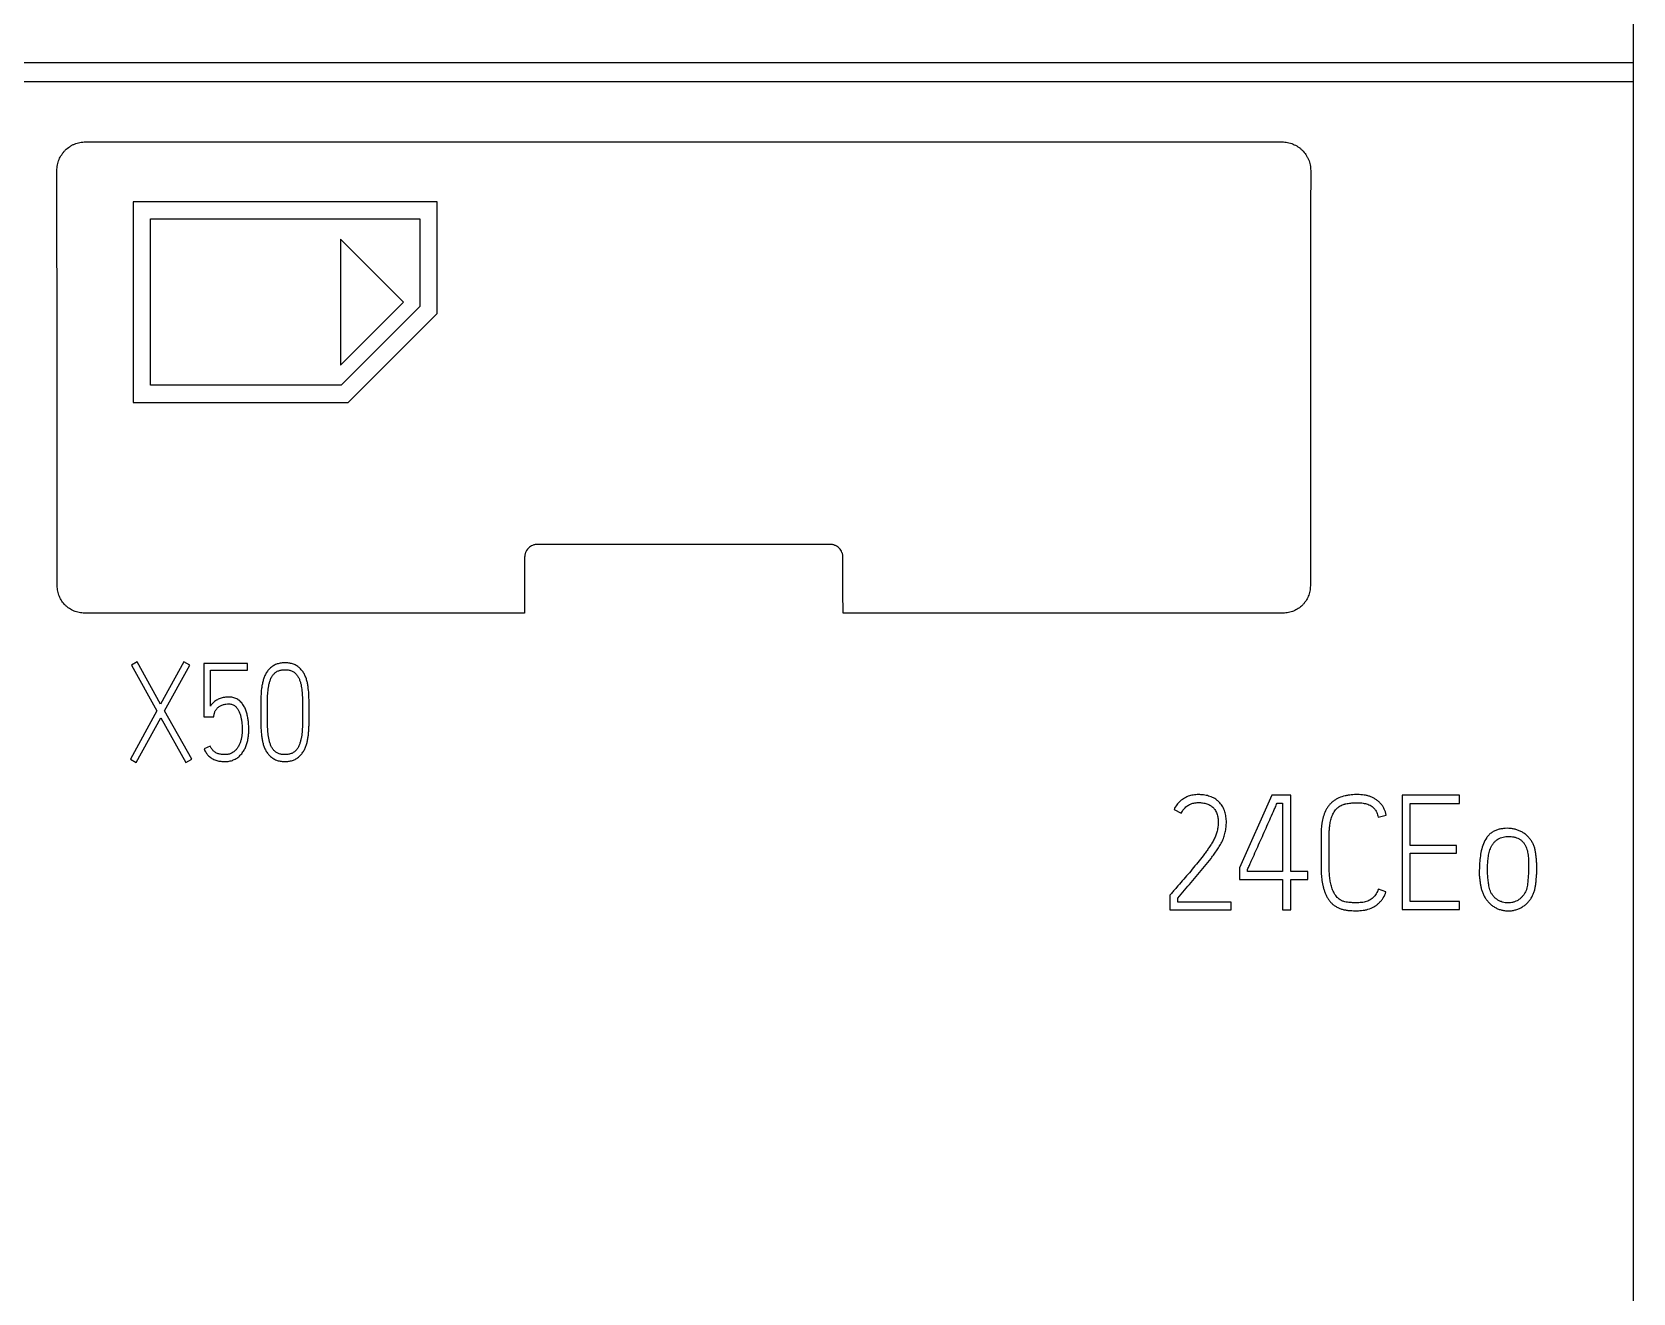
# Model space of a CAD drawing. Extents: x 0 to 420, y 0 to 297.
# Drawn here: x 135.28 to 163.2, y 189.58 to 211.57 of the extents above; entities that cross this region are included whole.
import ezdxf

# ---------------------------------------------------------------- set-up
doc = ezdxf.new("R2010")
doc.units = 0
doc.header["$LTSCALE"] = 23.1
doc.layers.add('10000_FRONT', color=7, linetype='CONTINUOUS')
doc.layers.add('10500_FRONT_LABELING', color=7, linetype='CONTINUOUS')

msp = doc.modelspace()

# ---------------------------------------------------------------- linework, layer by layer
at = {"layer": '10000_FRONT', "color": 7, "linetype": 'CONTINUOUS'}
for p, q in [((163.197, 233.556), (163.197, 143.556)), ((91.697, 211.036), (163.197, 211.036)), ((91.697, 210.703), (163.197, 210.703)), ((136.216, 209.65), (157.078, 209.65)), ((137.047, 208.606), (137.047, 205.106)), ((142.347, 208.606), (137.047, 208.606)), ((142.347, 206.656), (142.347, 208.606)), ((137.347, 205.406), (137.347, 208.306)), ((137.347, 208.306), (142.047, 208.306)), ((142.047, 208.306), (142.047, 206.78)), ((140.66, 207.955), (140.66, 205.755)), ((141.76, 206.854), (140.66, 207.955)), ((140.66, 205.755), (141.76, 206.854)), ((142.047, 206.78), (140.672, 205.406)), ((140.796, 205.106), (142.347, 206.656)), ((140.672, 205.406), (137.347, 205.406)), ((137.047, 205.106), (140.796, 205.106)), ((149.197, 202.631), (144.097, 202.631)), ((143.871, 201.432), (136.197, 201.432)), ((157.097, 201.432), (149.423, 201.432))]:
    msp.add_line(p, q, dxfattribs=at)
for points, knots in [([(135.716, 209.15), (135.716, 209.183), (135.719, 209.215), (135.729, 209.263), (135.733, 209.279), (135.743, 209.31), (135.748, 209.325), (135.767, 209.371), (135.782, 209.4), (135.809, 209.44), (135.819, 209.454), (135.84, 209.479), (135.851, 209.491), (135.885, 209.526), (135.91, 209.547), (135.951, 209.574), (135.965, 209.583), (135.994, 209.598), (136.009, 209.605), (136.039, 209.618), (136.054, 209.623), (136.086, 209.633), (136.102, 209.637), (136.15, 209.646), (136.183, 209.65), (136.216, 209.65)], [0, 0, 0, 0, 0.125, 0.125, 0.1875, 0.1875, 0.25, 0.25, 0.375, 0.375, 0.4375, 0.4375, 0.5, 0.5, 0.625, 0.625, 0.6875, 0.6875, 0.75, 0.75, 0.8125, 0.8125, 0.875, 0.875, 1, 1, 1, 1]), ([(157.078, 209.65), (157.111, 209.65), (157.143, 209.646), (157.191, 209.636), (157.207, 209.632), (157.238, 209.623), (157.254, 209.617), (157.299, 209.598), (157.328, 209.583), (157.369, 209.556), (157.382, 209.546), (157.407, 209.525), (157.42, 209.514), (157.454, 209.48), (157.475, 209.455), (157.502, 209.414), (157.511, 209.4), (157.526, 209.371), (157.533, 209.356), (157.545, 209.326), (157.551, 209.311), (157.56, 209.279), (157.564, 209.264), (157.574, 209.215), (157.577, 209.182), (157.577, 209.15)], [0, 0, 0, 0, 0.125, 0.125, 0.1875, 0.1875, 0.25, 0.25, 0.375, 0.375, 0.4375, 0.4375, 0.5, 0.5, 0.625, 0.625, 0.6875, 0.6875, 0.75, 0.75, 0.8125, 0.8125, 0.875, 0.875, 1, 1, 1, 1]), ([(144.097, 202.631), (144.082, 202.631), (144.067, 202.629), (144.046, 202.625), (144.038, 202.623), (144.024, 202.619), (144.017, 202.616), (143.997, 202.608), (143.984, 202.601), (143.959, 202.585), (143.948, 202.575), (143.927, 202.554), (143.918, 202.543), (143.905, 202.525), (143.901, 202.518), (143.895, 202.505), (143.888, 202.492), (143.883, 202.478), (143.879, 202.464), (143.877, 202.457), (143.873, 202.435), (143.871, 202.42), (143.871, 202.406)], [0, 0, 0, 0, 0.125, 0.125, 0.1875, 0.1875, 0.25, 0.25, 0.375, 0.375, 0.5, 0.5, 0.625, 0.625, 0.6875, 0.6875, 0.75, 0.8125, 0.8125, 0.875, 0.875, 1, 1, 1, 1]), ([(149.422, 202.406), (149.422, 202.42), (149.42, 202.435), (149.416, 202.457), (149.414, 202.464), (149.41, 202.478), (149.408, 202.485), (149.399, 202.505), (149.392, 202.518), (149.376, 202.543), (149.366, 202.554), (149.346, 202.575), (149.334, 202.584), (149.316, 202.597), (149.309, 202.601), (149.296, 202.608), (149.283, 202.614), (149.269, 202.619), (149.255, 202.623), (149.248, 202.625), (149.226, 202.629), (149.212, 202.631), (149.197, 202.631)], [0, 0, 0, 0, 0.125, 0.125, 0.1875, 0.1875, 0.25, 0.25, 0.375, 0.375, 0.5, 0.5, 0.625, 0.625, 0.6875, 0.6875, 0.75, 0.8125, 0.8125, 0.875, 0.875, 1, 1, 1, 1]), ([(136.197, 201.432), (136.165, 201.432), (136.135, 201.435), (136.089, 201.444), (136.074, 201.447), (136.044, 201.456), (136.03, 201.462), (135.986, 201.479), (135.959, 201.494), (135.921, 201.52), (135.908, 201.529), (135.884, 201.549), (135.872, 201.559), (135.84, 201.592), (135.82, 201.616), (135.794, 201.655), (135.786, 201.668), (135.772, 201.696), (135.758, 201.724), (135.748, 201.753), (135.739, 201.782), (135.735, 201.797), (135.726, 201.843), (135.722, 201.874), (135.722, 201.906)], [0, 0, 0, 0, 0.125, 0.125, 0.1875, 0.1875, 0.25, 0.25, 0.375, 0.375, 0.4375, 0.4375, 0.5, 0.5, 0.625, 0.625, 0.6875, 0.6875, 0.75, 0.8125, 0.8125, 0.875, 0.875, 1, 1, 1, 1]), ([(157.571, 201.906), (157.571, 201.874), (157.568, 201.843), (157.559, 201.798), (157.555, 201.783), (157.546, 201.753), (157.541, 201.739), (157.523, 201.696), (157.508, 201.668), (157.483, 201.63), (157.473, 201.617), (157.453, 201.593), (157.443, 201.581), (157.41, 201.549), (157.386, 201.529), (157.348, 201.503), (157.334, 201.495), (157.307, 201.481), (157.279, 201.467), (157.25, 201.457), (157.22, 201.448), (157.205, 201.444), (157.159, 201.435), (157.128, 201.432), (157.097, 201.432)], [0, 0, 0, 0, 0.125, 0.125, 0.1875, 0.1875, 0.25, 0.25, 0.375, 0.375, 0.4375, 0.4375, 0.5, 0.5, 0.625, 0.625, 0.6875, 0.6875, 0.75, 0.8125, 0.8125, 0.875, 0.875, 1, 1, 1, 1])]:
    msp.add_open_spline(points, degree=3, knots=knots, dxfattribs=at)
for points in [[(135.722, 201.906), (135.721, 204.321), (135.719, 206.736), (135.716, 209.15)], [(157.577, 209.15), (157.575, 206.736), (157.573, 204.321), (157.571, 201.906)], [(143.871, 202.406), (143.871, 202.081), (143.871, 201.756), (143.871, 201.432)], [(149.423, 201.432), (149.422, 201.756), (149.422, 202.081), (149.422, 202.406)]]:
    msp.add_open_spline(points, degree=3, dxfattribs=at)
at = {"layer": '10500_FRONT_LABELING', "color": 7, "linetype": 'CONTINUOUS'}
for p, q in [((137.113, 200.581), (137.015, 200.523)), ((137.015, 200.523), (137.461, 199.728)), ((137.525, 199.846), (137.113, 200.581)), ((137.93, 200.581), (137.525, 199.846)), ((137.594, 199.726), (138.033, 200.523)), ((138.033, 200.523), (137.93, 200.581)), ((138.277, 200.556), (138.277, 199.622)), ((139.039, 200.556), (138.277, 200.556)), ((138.392, 199.81), (138.392, 200.438)), ((138.392, 200.438), (139.039, 200.438)), ((139.039, 200.438), (139.039, 200.556)), ((137.461, 199.728), (136.997, 198.886)), ((137.097, 198.827), (137.527, 199.608)), ((137.527, 199.608), (137.966, 198.827)), ((138.067, 198.886), (137.594, 199.726)), ((138.277, 199.622), (138.451, 199.622)), ((138.451, 199.622), (138.46, 199.674)), ((139.27, 199.716), (139.27, 199.69)), ((139.387, 199.69), (139.387, 199.716)), ((140, 199.716), (140, 199.69)), ((140.114, 199.69), (140.114, 199.716)), ((138.387, 199.113), (138.282, 199.063)), ((136.997, 198.886), (137.097, 198.827)), ((137.966, 198.827), (138.067, 198.886)), ((156.899, 198.256), (156.336, 196.991)), ((157.231, 198.256), (156.899, 198.256)), ((157.231, 196.924), (157.231, 198.256)), ((159.171, 198.256), (159.171, 196.261)), ((160.172, 198.256), (159.171, 198.256)), ((160.172, 198.114), (160.172, 198.256)), ((155.195, 198.009), (155.321, 197.945)), ((156.991, 198.117), (157.088, 198.117)), ((157.088, 198.117), (157.088, 196.924)), ((159.31, 197.382), (159.31, 198.114)), ((159.31, 198.114), (160.172, 198.114)), ((158.756, 197.876), (158.892, 197.909)), ((157.757, 197.548), (157.757, 197.021)), ((157.9, 197.021), (157.9, 197.548)), ((160.119, 197.382), (159.31, 197.382)), ((160.119, 197.243), (160.119, 197.382)), ((159.31, 196.4), (159.31, 197.243)), ((159.31, 197.243), (160.119, 197.243)), ((156.336, 196.991), (156.336, 196.785)), ((156.475, 196.924), (156.475, 196.96)), ((157.088, 196.924), (156.475, 196.924)), ((157.526, 196.924), (157.231, 196.924)), ((157.526, 196.785), (157.526, 196.924)), ((155.137, 196.53), (155.12, 196.511)), ((156.336, 196.785), (157.088, 196.785)), ((157.088, 196.785), (157.088, 196.256)), ((157.231, 196.256), (157.231, 196.785)), ((157.231, 196.785), (157.526, 196.785)), ((158.889, 196.572), (158.758, 196.619)), ((155.12, 196.511), (155.12, 196.256)), ((155.12, 196.256), (156.191, 196.256)), ((155.26, 196.394), (155.26, 196.461)), ((156.191, 196.394), (155.26, 196.394)), ((156.191, 196.256), (156.191, 196.394)), ((157.088, 196.256), (157.231, 196.256)), ((159.171, 196.261), (160.172, 196.261)), ((160.172, 196.4), (159.31, 196.4)), ((160.172, 196.261), (160.172, 196.4))]:
    msp.add_line(p, q, dxfattribs=at)
for points, knots in [([(140.114, 199.716), (140.114, 199.761), (140.114, 199.806), (140.113, 199.896), (140.112, 199.941), (140.109, 200.03), (140.105, 200.075), (140.097, 200.142), (140.094, 200.164), (140.086, 200.209), (140.081, 200.231), (140.072, 200.263), (140.069, 200.274), (140.062, 200.295), (140.058, 200.306), (140.046, 200.337), (140.037, 200.358), (140.015, 200.396), (140.002, 200.415), (139.981, 200.441), (139.974, 200.45), (139.958, 200.466), (139.942, 200.482), (139.924, 200.495), (139.906, 200.508), (139.896, 200.514), (139.867, 200.531), (139.846, 200.539), (139.814, 200.55), (139.803, 200.552), (139.781, 200.557), (139.77, 200.559), (139.736, 200.564), (139.714, 200.565), (139.669, 200.565), (139.647, 200.563), (139.602, 200.557), (139.58, 200.552), (139.548, 200.542), (139.538, 200.538), (139.517, 200.529), (139.507, 200.524), (139.477, 200.507), (139.459, 200.494), (139.426, 200.465), (139.41, 200.448), (139.382, 200.413), (139.37, 200.394), (139.353, 200.365), (139.348, 200.354), (139.339, 200.334), (139.335, 200.324), (139.323, 200.292), (139.316, 200.271), (139.304, 200.228), (139.299, 200.206), (139.291, 200.162), (139.287, 200.14), (139.279, 200.073), (139.275, 200.029), (139.273, 199.962), (139.272, 199.939), (139.271, 199.895), (139.271, 199.872), (139.27, 199.805), (139.27, 199.761), (139.27, 199.716)], [0, 0, 0, 0, 0.0625, 0.0625, 0.125, 0.125, 0.1875, 0.1875, 0.21875, 0.21875, 0.25, 0.25, 0.265625, 0.265625, 0.28125, 0.28125, 0.3125, 0.3125, 0.34375, 0.34375, 0.359375, 0.359375, 0.375, 0.390625, 0.390625, 0.40625, 0.40625, 0.4375, 0.4375, 0.453125, 0.453125, 0.46875, 0.46875, 0.5, 0.5, 0.53125, 0.53125, 0.5625, 0.5625, 0.578125, 0.578125, 0.59375, 0.59375, 0.625, 0.625, 0.65625, 0.65625, 0.6875, 0.6875, 0.703125, 0.703125, 0.71875, 0.71875, 0.75, 0.75, 0.78125, 0.78125, 0.8125, 0.8125, 0.875, 0.875, 0.90625, 0.90625, 0.9375, 0.9375, 1, 1, 1, 1]), ([(139.387, 199.716), (139.387, 199.753), (139.387, 199.79), (139.388, 199.865), (139.388, 199.902), (139.39, 199.958), (139.39, 199.976), (139.392, 200.013), (139.394, 200.032), (139.397, 200.069), (139.399, 200.087), (139.403, 200.124), (139.406, 200.143), (139.412, 200.179), (139.416, 200.197), (139.426, 200.233), (139.431, 200.251), (139.441, 200.277), (139.445, 200.286), (139.453, 200.303), (139.457, 200.311), (139.471, 200.335), (139.482, 200.35), (139.507, 200.379), (139.52, 200.391), (139.543, 200.408), (139.551, 200.413), (139.568, 200.421), (139.576, 200.425), (139.594, 200.431), (139.603, 200.434), (139.621, 200.438), (139.63, 200.44), (139.658, 200.444), (139.676, 200.445), (139.704, 200.445), (139.713, 200.444), (139.732, 200.443), (139.741, 200.442), (139.769, 200.437), (139.787, 200.433), (139.813, 200.423), (139.822, 200.419), (139.838, 200.41), (139.854, 200.4), (139.868, 200.388), (139.882, 200.375), (139.888, 200.368), (139.9, 200.354), (139.905, 200.347), (139.915, 200.331), (139.92, 200.323), (139.93, 200.307), (139.934, 200.299), (139.942, 200.282), (139.945, 200.273), (139.955, 200.248), (139.961, 200.23), (139.971, 200.194), (139.975, 200.176), (139.981, 200.14), (139.984, 200.121), (139.988, 200.085), (139.99, 200.066), (139.993, 200.03), (139.995, 199.993), (139.997, 199.956), (139.998, 199.901), (139.999, 199.864), (139.999, 199.79), (140, 199.753), (140, 199.716)], [0, 0, 0, 0, 0.0625, 0.0625, 0.125, 0.125, 0.15625, 0.15625, 0.1875, 0.1875, 0.21875, 0.21875, 0.25, 0.25, 0.28125, 0.28125, 0.3125, 0.3125, 0.328125, 0.328125, 0.34375, 0.34375, 0.375, 0.375, 0.40625, 0.40625, 0.421875, 0.421875, 0.4375, 0.4375, 0.453125, 0.453125, 0.46875, 0.46875, 0.5, 0.5, 0.515625, 0.515625, 0.53125, 0.53125, 0.5625, 0.5625, 0.578125, 0.578125, 0.59375, 0.609375, 0.609375, 0.625, 0.625, 0.640625, 0.640625, 0.65625, 0.65625, 0.671875, 0.671875, 0.6875, 0.6875, 0.71875, 0.71875, 0.75, 0.75, 0.78125, 0.78125, 0.8125, 0.8125, 0.84375, 0.875, 0.875, 0.9375, 0.9375, 1, 1, 1, 1]), ([(138.282, 199.063), (138.292, 199.041), (138.303, 199.019), (138.323, 198.989), (138.33, 198.979), (138.341, 198.965), (138.345, 198.961), (138.353, 198.952), (138.358, 198.947), (138.371, 198.934), (138.38, 198.927), (138.4, 198.912), (138.409, 198.905), (138.43, 198.892), (138.44, 198.886), (138.463, 198.876), (138.474, 198.871), (138.497, 198.863), (138.509, 198.86), (138.532, 198.854), (138.544, 198.851), (138.569, 198.848), (138.581, 198.847), (138.605, 198.845), (138.618, 198.845), (138.642, 198.844), (138.654, 198.844), (138.679, 198.844), (138.691, 198.845), (138.715, 198.848), (138.728, 198.851), (138.752, 198.856), (138.764, 198.86), (138.798, 198.872), (138.821, 198.882), (138.863, 198.908), (138.883, 198.923), (138.909, 198.948), (138.918, 198.957), (138.934, 198.975), (138.942, 198.985), (138.964, 199.015), (138.977, 199.036), (138.994, 199.068), (138.999, 199.079), (139.009, 199.102), (139.013, 199.113), (139.026, 199.148), (139.034, 199.171), (139.045, 199.219), (139.05, 199.243), (139.057, 199.291), (139.059, 199.315), (139.062, 199.365), (139.062, 199.389), (139.062, 199.438), (139.06, 199.487), (139.055, 199.535), (139.049, 199.584), (139.045, 199.608), (139.035, 199.656), (139.029, 199.68), (139.015, 199.727), (139.006, 199.75), (138.991, 199.784), (138.985, 199.795), (138.973, 199.817), (138.967, 199.827), (138.946, 199.857), (138.931, 199.876), (138.908, 199.898), (138.903, 199.902), (138.894, 199.91), (138.889, 199.913), (138.874, 199.924), (138.863, 199.931), (138.842, 199.942), (138.83, 199.947), (138.807, 199.956), (138.795, 199.959), (138.759, 199.967), (138.734, 199.969), (138.697, 199.968), (138.685, 199.968), (138.66, 199.966), (138.648, 199.964), (138.624, 199.961), (138.612, 199.958), (138.587, 199.952), (138.576, 199.948), (138.552, 199.94), (138.541, 199.936), (138.519, 199.925), (138.508, 199.919), (138.487, 199.906), (138.477, 199.899), (138.457, 199.883), (138.448, 199.875), (138.431, 199.858), (138.422, 199.849), (138.406, 199.831), (138.399, 199.821), (138.392, 199.81)], [0, 0, 0, 0, 0.03125, 0.03125, 0.046875, 0.046875, 0.054688, 0.054688, 0.0625, 0.0625, 0.078125, 0.078125, 0.09375, 0.09375, 0.109375, 0.109375, 0.125, 0.125, 0.140625, 0.140625, 0.15625, 0.15625, 0.171875, 0.171875, 0.1875, 0.1875, 0.203125, 0.203125, 0.21875, 0.21875, 0.234375, 0.234375, 0.25, 0.25, 0.28125, 0.28125, 0.3125, 0.3125, 0.328125, 0.328125, 0.34375, 0.34375, 0.375, 0.375, 0.390625, 0.390625, 0.40625, 0.40625, 0.4375, 0.4375, 0.46875, 0.46875, 0.5, 0.5, 0.53125, 0.53125, 0.5625, 0.59375, 0.59375, 0.625, 0.625, 0.65625, 0.65625, 0.6875, 0.6875, 0.703125, 0.703125, 0.71875, 0.71875, 0.75, 0.75, 0.757812, 0.757812, 0.765625, 0.765625, 0.78125, 0.78125, 0.796875, 0.796875, 0.8125, 0.8125, 0.84375, 0.84375, 0.859375, 0.859375, 0.875, 0.875, 0.890625, 0.890625, 0.90625, 0.90625, 0.921875, 0.921875, 0.9375, 0.9375, 0.953125, 0.953125, 0.96875, 0.96875, 0.984375, 0.984375, 1, 1, 1, 1]), ([(138.46, 199.674), (138.461, 199.679), (138.462, 199.683), (138.464, 199.692), (138.466, 199.697), (138.47, 199.711), (138.474, 199.72), (138.483, 199.736), (138.488, 199.744), (138.499, 199.759), (138.506, 199.767), (138.519, 199.78), (138.526, 199.787), (138.541, 199.798), (138.549, 199.804), (138.565, 199.814), (138.573, 199.818), (138.59, 199.826), (138.599, 199.83), (138.617, 199.836), (138.626, 199.839), (138.644, 199.843), (138.654, 199.844), (138.682, 199.847), (138.701, 199.849), (138.729, 199.848), (138.738, 199.847), (138.757, 199.844), (138.766, 199.842), (138.784, 199.836), (138.793, 199.833), (138.809, 199.823), (138.817, 199.818), (138.839, 199.799), (138.851, 199.785), (138.867, 199.761), (138.872, 199.753), (138.882, 199.737), (138.886, 199.729), (138.898, 199.704), (138.905, 199.686), (138.917, 199.65), (138.922, 199.632), (138.93, 199.596), (138.934, 199.577), (138.939, 199.54), (138.941, 199.522), (138.944, 199.485), (138.945, 199.466), (138.947, 199.429), (138.948, 199.411), (138.947, 199.373), (138.947, 199.355), (138.944, 199.317), (138.941, 199.299), (138.935, 199.262), (138.931, 199.243), (138.922, 199.207), (138.917, 199.189), (138.903, 199.154), (138.896, 199.137), (138.879, 199.104), (138.869, 199.088), (138.852, 199.065), (138.846, 199.057), (138.834, 199.043), (138.827, 199.037), (138.813, 199.024), (138.806, 199.018), (138.791, 199.007), (138.783, 199.001), (138.759, 198.987), (138.742, 198.979), (138.715, 198.971), (138.705, 198.969), (138.687, 198.966), (138.677, 198.965), (138.649, 198.963), (138.63, 198.964), (138.602, 198.966), (138.593, 198.967), (138.574, 198.969), (138.565, 198.97), (138.546, 198.974), (138.537, 198.977), (138.519, 198.983), (138.51, 198.987), (138.493, 198.995), (138.485, 199), (138.469, 199.01), (138.462, 199.016), (138.447, 199.028), (138.44, 199.034), (138.427, 199.048), (138.421, 199.055), (138.41, 199.071), (138.405, 199.079), (138.396, 199.095), (138.391, 199.104), (138.387, 199.113)], [0, 0, 0, 0, 0.007812, 0.007812, 0.015625, 0.015625, 0.03125, 0.03125, 0.046875, 0.046875, 0.0625, 0.0625, 0.078125, 0.078125, 0.09375, 0.09375, 0.109375, 0.109375, 0.125, 0.125, 0.140625, 0.140625, 0.15625, 0.15625, 0.1875, 0.1875, 0.203125, 0.203125, 0.21875, 0.21875, 0.234375, 0.234375, 0.25, 0.25, 0.28125, 0.28125, 0.296875, 0.296875, 0.3125, 0.3125, 0.34375, 0.34375, 0.375, 0.375, 0.40625, 0.40625, 0.4375, 0.4375, 0.46875, 0.46875, 0.5, 0.5, 0.53125, 0.53125, 0.5625, 0.5625, 0.59375, 0.59375, 0.625, 0.625, 0.65625, 0.65625, 0.6875, 0.6875, 0.703125, 0.703125, 0.71875, 0.71875, 0.734375, 0.734375, 0.75, 0.75, 0.78125, 0.78125, 0.796875, 0.796875, 0.8125, 0.8125, 0.84375, 0.84375, 0.859375, 0.859375, 0.875, 0.875, 0.890625, 0.890625, 0.90625, 0.90625, 0.921875, 0.921875, 0.9375, 0.9375, 0.953125, 0.953125, 0.96875, 0.96875, 0.984375, 0.984375, 1, 1, 1, 1]), ([(139.27, 199.69), (139.27, 199.646), (139.27, 199.601), (139.271, 199.534), (139.271, 199.512), (139.272, 199.467), (139.273, 199.445), (139.275, 199.378), (139.279, 199.334), (139.288, 199.267), (139.291, 199.245), (139.3, 199.201), (139.305, 199.179), (139.317, 199.136), (139.323, 199.115), (139.339, 199.073), (139.349, 199.053), (139.37, 199.014), (139.383, 198.996), (139.404, 198.97), (139.412, 198.962), (139.427, 198.946), (139.451, 198.922), (139.478, 198.902), (139.507, 198.885), (139.517, 198.88), (139.538, 198.871), (139.559, 198.863), (139.58, 198.857), (139.602, 198.852), (139.613, 198.85), (139.647, 198.845), (139.669, 198.844), (139.713, 198.844), (139.736, 198.845), (139.769, 198.85), (139.78, 198.851), (139.802, 198.856), (139.813, 198.859), (139.845, 198.87), (139.865, 198.878), (139.905, 198.901), (139.923, 198.914), (139.948, 198.937), (139.956, 198.944), (139.971, 198.961), (139.978, 198.969), (139.999, 198.996), (140.012, 199.014), (140.028, 199.043), (140.034, 199.053), (140.043, 199.073), (140.048, 199.084), (140.06, 199.115), (140.067, 199.136), (140.079, 199.179), (140.084, 199.201), (140.093, 199.244), (140.096, 199.266), (140.102, 199.311), (140.104, 199.333), (140.108, 199.378), (140.11, 199.4), (140.111, 199.445), (140.112, 199.467), (140.113, 199.512), (140.113, 199.534), (140.114, 199.601), (140.114, 199.646), (140.114, 199.69)], [0, 0, 0, 0, 0.0625, 0.0625, 0.09375, 0.09375, 0.125, 0.125, 0.1875, 0.1875, 0.21875, 0.21875, 0.25, 0.25, 0.28125, 0.28125, 0.3125, 0.3125, 0.34375, 0.34375, 0.359375, 0.359375, 0.375, 0.40625, 0.40625, 0.421875, 0.421875, 0.4375, 0.453125, 0.453125, 0.46875, 0.46875, 0.5, 0.5, 0.53125, 0.53125, 0.546875, 0.546875, 0.5625, 0.5625, 0.59375, 0.59375, 0.625, 0.625, 0.640625, 0.640625, 0.65625, 0.65625, 0.6875, 0.6875, 0.703125, 0.703125, 0.71875, 0.71875, 0.75, 0.75, 0.78125, 0.78125, 0.8125, 0.8125, 0.84375, 0.84375, 0.875, 0.875, 0.90625, 0.90625, 0.9375, 0.9375, 1, 1, 1, 1]), ([(140, 199.69), (140, 199.653), (139.999, 199.616), (139.999, 199.542), (139.998, 199.505), (139.996, 199.45), (139.996, 199.431), (139.993, 199.394), (139.992, 199.376), (139.987, 199.32), (139.982, 199.283), (139.971, 199.229), (139.967, 199.211), (139.957, 199.175), (139.952, 199.157), (139.938, 199.123), (139.931, 199.106), (139.917, 199.082), (139.912, 199.074), (139.901, 199.059), (139.895, 199.051), (139.883, 199.037), (139.877, 199.031), (139.863, 199.018), (139.856, 199.012), (139.841, 199.001), (139.833, 198.996), (139.817, 198.988), (139.808, 198.984), (139.791, 198.978), (139.782, 198.975), (139.763, 198.971), (139.754, 198.969), (139.727, 198.965), (139.708, 198.964), (139.671, 198.964), (139.652, 198.965), (139.616, 198.971), (139.598, 198.976), (139.572, 198.986), (139.563, 198.99), (139.547, 198.999), (139.539, 199.004), (139.524, 199.015), (139.517, 199.021), (139.504, 199.034), (139.497, 199.041), (139.486, 199.055), (139.48, 199.063), (139.47, 199.078), (139.465, 199.086), (139.452, 199.111), (139.444, 199.128), (139.432, 199.163), (139.427, 199.181), (139.417, 199.216), (139.413, 199.234), (139.403, 199.289), (139.399, 199.325), (139.394, 199.379), (139.393, 199.398), (139.391, 199.434), (139.39, 199.452), (139.388, 199.507), (139.388, 199.544), (139.387, 199.617), (139.387, 199.654), (139.387, 199.69)], [0, 0, 0, 0, 0.0625, 0.0625, 0.125, 0.125, 0.15625, 0.15625, 0.1875, 0.1875, 0.25, 0.25, 0.28125, 0.28125, 0.3125, 0.3125, 0.34375, 0.34375, 0.359375, 0.359375, 0.375, 0.375, 0.390625, 0.390625, 0.40625, 0.40625, 0.421875, 0.421875, 0.4375, 0.4375, 0.453125, 0.453125, 0.46875, 0.46875, 0.5, 0.5, 0.53125, 0.53125, 0.5625, 0.5625, 0.578125, 0.578125, 0.59375, 0.59375, 0.609375, 0.609375, 0.625, 0.625, 0.640625, 0.640625, 0.65625, 0.65625, 0.6875, 0.6875, 0.71875, 0.71875, 0.75, 0.75, 0.8125, 0.8125, 0.84375, 0.84375, 0.875, 0.875, 0.9375, 0.9375, 1, 1, 1, 1]), ([(155.26, 196.461), (155.299, 196.507), (155.338, 196.553), (155.416, 196.645), (155.455, 196.69), (155.534, 196.782), (155.573, 196.828), (155.651, 196.92), (155.689, 196.967), (155.766, 197.06), (155.803, 197.107), (155.858, 197.179), (155.876, 197.203), (155.912, 197.252), (155.929, 197.277), (155.962, 197.328), (155.979, 197.353), (156.009, 197.405), (156.024, 197.432), (156.043, 197.473), (156.049, 197.487), (156.06, 197.515), (156.065, 197.529), (156.075, 197.558), (156.079, 197.572), (156.086, 197.602), (156.09, 197.617), (156.098, 197.661), (156.102, 197.691), (156.107, 197.751), (156.108, 197.781), (156.106, 197.827), (156.105, 197.842), (156.101, 197.872), (156.099, 197.887), (156.091, 197.932), (156.084, 197.962), (156.068, 198.005), (156.062, 198.019), (156.048, 198.046), (156.041, 198.059), (156.024, 198.085), (156.015, 198.097), (155.996, 198.12), (155.986, 198.131), (155.964, 198.153), (155.952, 198.163), (155.929, 198.182), (155.916, 198.19), (155.89, 198.205), (155.876, 198.212), (155.849, 198.224), (155.834, 198.23), (155.791, 198.245), (155.762, 198.253), (155.718, 198.261), (155.702, 198.262), (155.672, 198.265), (155.657, 198.266), (155.611, 198.267), (155.581, 198.266), (155.536, 198.261), (155.521, 198.258), (155.491, 198.252), (155.476, 198.249), (155.432, 198.235), (155.404, 198.223), (155.365, 198.2), (155.352, 198.192), (155.327, 198.174), (155.303, 198.155), (155.282, 198.134), (155.261, 198.111), (155.251, 198.1), (155.224, 198.063), (155.208, 198.037), (155.195, 198.009)], [0, 0, 0, 0, 0.0625, 0.0625, 0.125, 0.125, 0.1875, 0.1875, 0.25, 0.25, 0.3125, 0.3125, 0.34375, 0.34375, 0.375, 0.375, 0.40625, 0.40625, 0.4375, 0.4375, 0.453125, 0.453125, 0.46875, 0.46875, 0.484375, 0.484375, 0.5, 0.5, 0.53125, 0.53125, 0.5625, 0.5625, 0.578125, 0.578125, 0.59375, 0.59375, 0.625, 0.625, 0.640625, 0.640625, 0.65625, 0.65625, 0.671875, 0.671875, 0.6875, 0.6875, 0.703125, 0.703125, 0.71875, 0.71875, 0.734375, 0.734375, 0.75, 0.75, 0.78125, 0.78125, 0.796875, 0.796875, 0.8125, 0.8125, 0.84375, 0.84375, 0.859375, 0.859375, 0.875, 0.875, 0.90625, 0.90625, 0.921875, 0.921875, 0.9375, 0.953125, 0.953125, 0.96875, 0.96875, 1, 1, 1, 1]), ([(158.892, 197.909), (158.887, 197.946), (158.877, 197.982), (158.857, 198.024), (158.852, 198.032), (158.843, 198.048), (158.838, 198.056), (158.823, 198.08), (158.811, 198.094), (158.787, 198.122), (158.773, 198.136), (158.745, 198.16), (158.731, 198.172), (158.7, 198.192), (158.684, 198.202), (158.65, 198.219), (158.633, 198.226), (158.598, 198.239), (158.581, 198.244), (158.544, 198.253), (158.526, 198.256), (158.47, 198.264), (158.434, 198.266), (158.36, 198.267), (158.323, 198.266), (158.267, 198.261), (158.249, 198.258), (158.212, 198.252), (158.194, 198.249), (158.14, 198.236), (158.104, 198.225), (158.061, 198.206), (158.053, 198.202), (158.036, 198.194), (158.028, 198.19), (158.004, 198.176), (157.988, 198.166), (157.959, 198.143), (157.945, 198.131), (157.918, 198.105), (157.905, 198.092), (157.882, 198.063), (157.872, 198.047), (157.857, 198.024), (157.852, 198.016), (157.844, 197.999), (157.839, 197.991), (157.819, 197.949), (157.807, 197.914), (157.787, 197.843), (157.779, 197.807), (157.762, 197.697), (157.757, 197.623), (157.757, 197.548)], [0, 0, 0, 0, 0.0625, 0.0625, 0.078125, 0.078125, 0.09375, 0.09375, 0.125, 0.125, 0.15625, 0.15625, 0.1875, 0.1875, 0.21875, 0.21875, 0.25, 0.25, 0.28125, 0.28125, 0.3125, 0.3125, 0.375, 0.375, 0.4375, 0.4375, 0.46875, 0.46875, 0.5, 0.5, 0.5625, 0.5625, 0.578125, 0.578125, 0.59375, 0.59375, 0.625, 0.625, 0.65625, 0.65625, 0.6875, 0.6875, 0.71875, 0.71875, 0.734375, 0.734375, 0.75, 0.75, 0.8125, 0.8125, 0.875, 0.875, 1, 1, 1, 1]), ([(155.321, 197.945), (155.332, 197.968), (155.346, 197.99), (155.37, 198.02), (155.379, 198.03), (155.397, 198.048), (155.417, 198.065), (155.438, 198.079), (155.461, 198.092), (155.472, 198.098), (155.508, 198.113), (155.533, 198.119), (155.571, 198.125), (155.584, 198.126), (155.61, 198.128), (155.623, 198.128), (155.661, 198.128), (155.687, 198.125), (155.725, 198.118), (155.737, 198.116), (155.762, 198.109), (155.775, 198.104), (155.798, 198.095), (155.81, 198.089), (155.827, 198.079), (155.832, 198.076), (155.843, 198.069), (155.848, 198.065), (155.864, 198.053), (155.873, 198.044), (155.886, 198.03), (155.89, 198.026), (155.899, 198.015), (155.903, 198.01), (155.914, 197.994), (155.92, 197.983), (155.932, 197.96), (155.937, 197.948), (155.946, 197.924), (155.949, 197.911), (155.955, 197.886), (155.958, 197.874), (155.961, 197.848), (155.963, 197.836), (155.965, 197.81), (155.965, 197.797), (155.965, 197.758), (155.963, 197.732), (155.957, 197.682), (155.952, 197.657), (155.943, 197.619), (155.94, 197.607), (155.933, 197.582), (155.929, 197.57), (155.915, 197.533), (155.905, 197.51), (155.882, 197.465), (155.869, 197.443), (155.842, 197.4), (155.814, 197.357), (155.785, 197.315), (155.756, 197.273), (155.741, 197.252), (155.696, 197.191), (155.664, 197.151), (155.601, 197.071), (155.568, 197.032), (155.503, 196.954), (155.47, 196.915), (155.404, 196.838), (155.371, 196.799), (155.304, 196.722), (155.271, 196.684), (155.22, 196.626), (155.204, 196.607), (155.17, 196.569), (155.154, 196.549), (155.137, 196.53)], [0, 0, 0, 0, 0.03125, 0.03125, 0.046875, 0.046875, 0.0625, 0.078125, 0.078125, 0.09375, 0.09375, 0.125, 0.125, 0.140625, 0.140625, 0.15625, 0.15625, 0.1875, 0.1875, 0.203125, 0.203125, 0.21875, 0.21875, 0.234375, 0.234375, 0.242188, 0.242188, 0.25, 0.25, 0.265625, 0.265625, 0.273438, 0.273438, 0.28125, 0.28125, 0.296875, 0.296875, 0.3125, 0.3125, 0.328125, 0.328125, 0.34375, 0.34375, 0.359375, 0.359375, 0.375, 0.375, 0.40625, 0.40625, 0.4375, 0.4375, 0.453125, 0.453125, 0.46875, 0.46875, 0.5, 0.5, 0.53125, 0.53125, 0.5625, 0.59375, 0.59375, 0.625, 0.625, 0.6875, 0.6875, 0.75, 0.75, 0.8125, 0.8125, 0.875, 0.875, 0.9375, 0.9375, 0.96875, 0.96875, 1, 1, 1, 1]), ([(156.475, 196.96), (156.481, 196.972), (156.486, 196.984), (156.497, 197.008), (156.502, 197.02), (156.519, 197.056), (156.53, 197.08), (156.562, 197.152), (156.584, 197.201), (156.627, 197.297), (156.648, 197.345), (156.691, 197.442), (156.713, 197.49), (156.756, 197.586), (156.778, 197.634), (156.82, 197.731), (156.842, 197.779), (156.884, 197.875), (156.906, 197.924), (156.938, 197.996), (156.948, 198.02), (156.97, 198.068), (156.98, 198.093), (156.991, 198.117)], [0, 0, 0, 0, 0.03125, 0.03125, 0.0625, 0.0625, 0.125, 0.125, 0.25, 0.25, 0.375, 0.375, 0.5, 0.5, 0.625, 0.625, 0.75, 0.75, 0.875, 0.875, 0.9375, 0.9375, 1, 1, 1, 1]), ([(157.9, 197.548), (157.9, 197.577), (157.9, 197.605), (157.903, 197.662), (157.905, 197.691), (157.912, 197.747), (157.916, 197.776), (157.928, 197.831), (157.936, 197.859), (157.952, 197.9), (157.957, 197.913), (157.97, 197.939), (157.977, 197.952), (157.999, 197.988), (158.017, 198.011), (158.044, 198.035), (158.049, 198.039), (158.06, 198.048), (158.066, 198.053), (158.084, 198.065), (158.096, 198.072), (158.122, 198.085), (158.135, 198.091), (158.156, 198.097), (158.163, 198.1), (158.177, 198.103), (158.184, 198.105), (158.205, 198.11), (158.219, 198.112), (158.247, 198.116), (158.261, 198.118), (158.304, 198.123), (158.332, 198.124), (158.39, 198.126), (158.419, 198.125), (158.476, 198.121), (158.504, 198.117), (158.546, 198.106), (158.56, 198.102), (158.587, 198.093), (158.6, 198.087), (158.625, 198.073), (158.638, 198.066), (158.66, 198.048), (158.671, 198.039), (158.685, 198.023), (158.69, 198.017), (158.699, 198.006), (158.703, 198), (158.715, 197.982), (158.722, 197.97), (158.734, 197.944), (158.739, 197.931), (158.748, 197.903), (158.752, 197.89), (158.756, 197.876)], [0, 0, 0, 0, 0.0625, 0.0625, 0.125, 0.125, 0.1875, 0.1875, 0.25, 0.25, 0.28125, 0.28125, 0.3125, 0.3125, 0.375, 0.375, 0.390625, 0.390625, 0.40625, 0.40625, 0.4375, 0.4375, 0.46875, 0.46875, 0.484375, 0.484375, 0.5, 0.5, 0.53125, 0.53125, 0.5625, 0.5625, 0.625, 0.625, 0.6875, 0.6875, 0.75, 0.75, 0.78125, 0.78125, 0.8125, 0.8125, 0.84375, 0.84375, 0.875, 0.875, 0.890625, 0.890625, 0.90625, 0.90625, 0.9375, 0.9375, 0.96875, 0.96875, 1, 1, 1, 1]), ([(161.518, 197.009), (161.518, 197.03), (161.518, 197.05), (161.517, 197.092), (161.515, 197.113), (161.513, 197.144), (161.511, 197.154), (161.509, 197.175), (161.507, 197.185), (161.505, 197.206), (161.504, 197.216), (161.501, 197.237), (161.5, 197.247), (161.496, 197.278), (161.492, 197.299), (161.482, 197.339), (161.476, 197.359), (161.461, 197.397), (161.452, 197.416), (161.431, 197.452), (161.42, 197.469), (161.395, 197.502), (161.382, 197.518), (161.353, 197.548), (161.337, 197.562), (161.305, 197.588), (161.287, 197.599), (161.252, 197.62), (161.233, 197.63), (161.205, 197.642), (161.195, 197.645), (161.175, 197.652), (161.165, 197.656), (161.135, 197.664), (161.115, 197.669), (161.084, 197.674), (161.074, 197.675), (161.053, 197.677), (161.043, 197.678), (161.011, 197.679), (160.991, 197.679), (160.949, 197.676), (160.929, 197.674), (160.887, 197.667), (160.867, 197.663), (160.827, 197.652), (160.807, 197.645), (160.779, 197.632), (160.769, 197.627), (160.751, 197.617), (160.742, 197.611), (160.717, 197.593), (160.701, 197.58), (160.672, 197.55), (160.658, 197.534), (160.623, 197.483), (160.604, 197.446), (160.573, 197.368), (160.561, 197.329), (160.543, 197.249), (160.536, 197.208), (160.526, 197.126), (160.522, 197.084), (160.518, 197.001), (160.517, 196.96), (160.517, 196.919)], [0, 0, 0, 0, 0.03125, 0.03125, 0.0625, 0.0625, 0.078125, 0.078125, 0.09375, 0.09375, 0.109375, 0.109375, 0.125, 0.125, 0.15625, 0.15625, 0.1875, 0.1875, 0.21875, 0.21875, 0.25, 0.25, 0.28125, 0.28125, 0.3125, 0.3125, 0.34375, 0.34375, 0.375, 0.375, 0.390625, 0.390625, 0.40625, 0.40625, 0.4375, 0.4375, 0.453125, 0.453125, 0.46875, 0.46875, 0.5, 0.5, 0.53125, 0.53125, 0.5625, 0.5625, 0.59375, 0.59375, 0.609375, 0.609375, 0.625, 0.625, 0.65625, 0.65625, 0.6875, 0.6875, 0.75, 0.75, 0.8125, 0.8125, 0.875, 0.875, 0.9375, 0.9375, 1, 1, 1, 1]), ([(160.676, 196.738), (160.674, 196.754), (160.672, 196.77), (160.668, 196.801), (160.667, 196.817), (160.664, 196.848), (160.663, 196.864), (160.662, 196.896), (160.662, 196.911), (160.662, 196.943), (160.662, 196.959), (160.662, 196.99), (160.662, 197.006), (160.663, 197.053), (160.664, 197.085), (160.67, 197.148), (160.674, 197.179), (160.685, 197.241), (160.693, 197.272), (160.708, 197.317), (160.714, 197.331), (160.727, 197.36), (160.735, 197.374), (160.752, 197.402), (160.761, 197.414), (160.776, 197.433), (160.781, 197.439), (160.793, 197.45), (160.798, 197.456), (160.829, 197.482), (160.855, 197.499), (160.9, 197.518), (160.915, 197.523), (160.946, 197.53), (160.962, 197.533), (160.994, 197.536), (161.01, 197.537), (161.041, 197.537), (161.057, 197.537), (161.089, 197.534), (161.105, 197.531), (161.128, 197.526), (161.136, 197.524), (161.151, 197.52), (161.159, 197.517), (161.181, 197.509), (161.196, 197.503), (161.217, 197.491), (161.224, 197.487), (161.237, 197.478), (161.243, 197.473), (161.262, 197.458), (161.273, 197.447), (161.294, 197.422), (161.303, 197.409), (161.32, 197.381), (161.327, 197.367), (161.339, 197.338), (161.344, 197.323), (161.358, 197.277), (161.364, 197.245), (161.372, 197.182), (161.374, 197.151), (161.376, 197.103), (161.376, 197.087), (161.376, 197.055), (161.376, 197.039), (161.376, 197.007), (161.376, 196.991), (161.375, 196.96), (161.374, 196.944), (161.373, 196.912), (161.373, 196.896), (161.372, 196.864), (161.371, 196.848), (161.368, 196.817), (161.367, 196.801), (161.363, 196.769), (161.362, 196.753), (161.359, 196.722), (161.357, 196.706), (161.354, 196.674), (161.351, 196.659), (161.346, 196.635), (161.344, 196.627), (161.339, 196.612), (161.336, 196.604), (161.327, 196.581), (161.32, 196.567), (161.305, 196.539), (161.296, 196.525), (161.276, 196.499), (161.266, 196.487), (161.243, 196.464), (161.231, 196.453), (161.212, 196.438), (161.205, 196.433), (161.192, 196.425), (161.185, 196.42), (161.163, 196.409), (161.149, 196.403), (161.126, 196.395), (161.118, 196.392), (161.102, 196.388), (161.094, 196.386), (161.071, 196.381), (161.055, 196.379), (161.022, 196.377), (161.006, 196.377), (160.974, 196.38), (160.958, 196.383), (160.926, 196.39), (160.911, 196.395), (160.888, 196.404), (160.881, 196.407), (160.866, 196.414), (160.859, 196.417), (160.838, 196.429), (160.825, 196.438), (160.806, 196.453), (160.799, 196.458), (160.788, 196.469), (160.782, 196.475), (160.765, 196.493), (160.755, 196.506), (160.737, 196.532), (160.728, 196.546), (160.713, 196.575), (160.707, 196.59), (160.697, 196.62), (160.692, 196.635), (160.686, 196.667), (160.684, 196.683), (160.682, 196.699)], [0, 0, 0, 0, 0.015625, 0.015625, 0.03125, 0.03125, 0.046875, 0.046875, 0.0625, 0.0625, 0.078125, 0.078125, 0.09375, 0.09375, 0.125, 0.125, 0.15625, 0.15625, 0.1875, 0.1875, 0.203125, 0.203125, 0.21875, 0.21875, 0.234375, 0.234375, 0.242188, 0.242188, 0.25, 0.25, 0.28125, 0.28125, 0.296875, 0.296875, 0.3125, 0.3125, 0.328125, 0.328125, 0.34375, 0.34375, 0.359375, 0.359375, 0.367188, 0.367188, 0.375, 0.375, 0.390625, 0.390625, 0.398438, 0.398438, 0.40625, 0.40625, 0.421875, 0.421875, 0.4375, 0.4375, 0.453125, 0.453125, 0.46875, 0.46875, 0.5, 0.5, 0.53125, 0.53125, 0.546875, 0.546875, 0.5625, 0.5625, 0.578125, 0.578125, 0.59375, 0.59375, 0.609375, 0.609375, 0.625, 0.625, 0.640625, 0.640625, 0.65625, 0.65625, 0.671875, 0.671875, 0.6875, 0.6875, 0.695312, 0.695312, 0.703125, 0.703125, 0.71875, 0.71875, 0.734375, 0.734375, 0.75, 0.75, 0.765625, 0.765625, 0.773438, 0.773438, 0.78125, 0.78125, 0.796875, 0.796875, 0.804688, 0.804688, 0.8125, 0.8125, 0.828125, 0.828125, 0.84375, 0.84375, 0.859375, 0.859375, 0.875, 0.875, 0.882812, 0.882812, 0.890625, 0.890625, 0.90625, 0.90625, 0.914062, 0.914062, 0.921875, 0.921875, 0.9375, 0.9375, 0.953125, 0.953125, 0.96875, 0.96875, 0.984375, 0.984375, 1, 1, 1, 1]), ([(157.757, 197.021), (157.757, 196.983), (157.758, 196.946), (157.762, 196.871), (157.765, 196.833), (157.774, 196.759), (157.78, 196.722), (157.793, 196.666), (157.798, 196.648), (157.808, 196.612), (157.814, 196.594), (157.826, 196.558), (157.833, 196.541), (157.845, 196.515), (157.849, 196.506), (157.857, 196.489), (157.862, 196.481), (157.876, 196.456), (157.886, 196.44), (157.908, 196.41), (157.92, 196.395), (157.94, 196.374), (157.947, 196.368), (157.961, 196.355), (157.968, 196.349), (157.991, 196.332), (158.007, 196.322), (158.031, 196.308), (158.04, 196.303), (158.057, 196.295), (158.065, 196.291), (158.091, 196.279), (158.109, 196.273), (158.145, 196.262), (158.164, 196.258), (158.192, 196.253), (158.201, 196.251), (158.22, 196.248), (158.248, 196.246), (158.276, 196.244), (158.314, 196.243), (158.333, 196.242), (158.389, 196.241), (158.427, 196.242), (158.483, 196.248), (158.501, 196.25), (158.539, 196.257), (158.557, 196.262), (158.612, 196.278), (158.647, 196.293), (158.689, 196.316), (158.697, 196.322), (158.713, 196.332), (158.736, 196.348), (158.772, 196.379), (158.798, 196.407), (158.816, 196.429), (158.822, 196.437), (158.833, 196.452), (158.839, 196.46), (158.863, 196.5), (158.879, 196.535), (158.889, 196.572)], [0, 0, 0, 0, 0.0625, 0.0625, 0.125, 0.125, 0.1875, 0.1875, 0.21875, 0.21875, 0.25, 0.25, 0.28125, 0.28125, 0.296875, 0.296875, 0.3125, 0.3125, 0.34375, 0.34375, 0.375, 0.375, 0.390625, 0.390625, 0.40625, 0.40625, 0.4375, 0.4375, 0.453125, 0.453125, 0.46875, 0.46875, 0.5, 0.5, 0.53125, 0.53125, 0.546875, 0.546875, 0.5625, 0.59375, 0.59375, 0.625, 0.625, 0.6875, 0.6875, 0.71875, 0.71875, 0.75, 0.75, 0.8125, 0.8125, 0.828125, 0.828125, 0.84375, 0.875, 0.90625, 0.90625, 0.921875, 0.921875, 0.9375, 0.9375, 1, 1, 1, 1]), ([(158.758, 196.619), (158.748, 196.591), (158.737, 196.564), (158.714, 196.526), (158.705, 196.514), (158.691, 196.497), (158.686, 196.491), (158.676, 196.481), (158.67, 196.476), (158.654, 196.461), (158.643, 196.452), (158.618, 196.435), (158.606, 196.427), (158.579, 196.414), (158.565, 196.408), (158.537, 196.398), (158.523, 196.394), (158.494, 196.389), (158.479, 196.387), (158.449, 196.384), (158.434, 196.382), (158.404, 196.381), (158.39, 196.38), (158.36, 196.38), (158.345, 196.381), (158.315, 196.382), (158.301, 196.382), (158.271, 196.384), (158.256, 196.385), (158.226, 196.388), (158.212, 196.39), (158.182, 196.395), (158.168, 196.398), (158.147, 196.405), (158.14, 196.408), (158.126, 196.414), (158.119, 196.417), (158.1, 196.428), (158.087, 196.436), (158.07, 196.449), (158.064, 196.454), (158.053, 196.464), (158.047, 196.469), (158.031, 196.485), (158.022, 196.496), (158.004, 196.52), (157.996, 196.533), (157.982, 196.559), (157.975, 196.572), (157.956, 196.612), (157.946, 196.64), (157.93, 196.697), (157.923, 196.726), (157.913, 196.785), (157.91, 196.814), (157.902, 196.903), (157.9, 196.962), (157.9, 197.021)], [0, 0, 0, 0, 0.0625, 0.0625, 0.09375, 0.09375, 0.109375, 0.109375, 0.125, 0.125, 0.15625, 0.15625, 0.1875, 0.1875, 0.21875, 0.21875, 0.25, 0.25, 0.28125, 0.28125, 0.3125, 0.3125, 0.34375, 0.34375, 0.375, 0.375, 0.40625, 0.40625, 0.4375, 0.4375, 0.46875, 0.46875, 0.5, 0.5, 0.515625, 0.515625, 0.53125, 0.53125, 0.5625, 0.5625, 0.578125, 0.578125, 0.59375, 0.59375, 0.625, 0.625, 0.65625, 0.65625, 0.6875, 0.6875, 0.75, 0.75, 0.8125, 0.8125, 0.875, 0.875, 1, 1, 1, 1]), ([(160.517, 196.919), (160.517, 196.908), (160.517, 196.898), (160.517, 196.877), (160.517, 196.866), (160.518, 196.835), (160.521, 196.815), (160.526, 196.774), (160.529, 196.753), (160.533, 196.722), (160.535, 196.712), (160.538, 196.692), (160.54, 196.681), (160.544, 196.661), (160.546, 196.651), (160.551, 196.631), (160.553, 196.62), (160.562, 196.59), (160.568, 196.571), (160.584, 196.533), (160.592, 196.514), (160.607, 196.487), (160.613, 196.478), (160.624, 196.46), (160.63, 196.451), (160.648, 196.426), (160.661, 196.41), (160.688, 196.379), (160.703, 196.365), (160.734, 196.338), (160.751, 196.325), (160.786, 196.302), (160.804, 196.292), (160.841, 196.275), (160.861, 196.267), (160.89, 196.258), (160.901, 196.255), (160.921, 196.25), (160.931, 196.248), (160.962, 196.242), (160.982, 196.24), (161.013, 196.239), (161.024, 196.239), (161.045, 196.239), (161.055, 196.24), (161.086, 196.243), (161.107, 196.247), (161.147, 196.256), (161.167, 196.262), (161.196, 196.273), (161.206, 196.277), (161.225, 196.285), (161.235, 196.29), (161.262, 196.305), (161.28, 196.316), (161.313, 196.34), (161.329, 196.353), (161.36, 196.381), (161.374, 196.397), (161.4, 196.429), (161.412, 196.446), (161.433, 196.481), (161.443, 196.5), (161.461, 196.538), (161.468, 196.557), (161.481, 196.596), (161.486, 196.617), (161.495, 196.657), (161.498, 196.678), (161.504, 196.719), (161.507, 196.74), (161.51, 196.781), (161.511, 196.802), (161.514, 196.843), (161.516, 196.864), (161.518, 196.895), (161.518, 196.905), (161.518, 196.926), (161.518, 196.936), (161.518, 196.967), (161.518, 196.988), (161.518, 197.009)], [0, 0, 0, 0, 0.015625, 0.015625, 0.03125, 0.03125, 0.0625, 0.0625, 0.09375, 0.09375, 0.109375, 0.109375, 0.125, 0.125, 0.140625, 0.140625, 0.15625, 0.15625, 0.1875, 0.1875, 0.21875, 0.21875, 0.234375, 0.234375, 0.25, 0.25, 0.28125, 0.28125, 0.3125, 0.3125, 0.34375, 0.34375, 0.375, 0.375, 0.40625, 0.40625, 0.421875, 0.421875, 0.4375, 0.4375, 0.46875, 0.46875, 0.484375, 0.484375, 0.5, 0.5, 0.53125, 0.53125, 0.5625, 0.5625, 0.578125, 0.578125, 0.59375, 0.59375, 0.625, 0.625, 0.65625, 0.65625, 0.6875, 0.6875, 0.71875, 0.71875, 0.75, 0.75, 0.78125, 0.78125, 0.8125, 0.8125, 0.84375, 0.84375, 0.875, 0.875, 0.90625, 0.90625, 0.9375, 0.9375, 0.953125, 0.953125, 0.96875, 0.96875, 1, 1, 1, 1])]:
    msp.add_open_spline(points, degree=3, knots=knots, dxfattribs=at)
msp.add_open_spline([(160.682, 196.699), (160.68, 196.712), (160.677, 196.725), (160.676, 196.738)], degree=3, dxfattribs=at)

doc.saveas('drawing.dxf')
